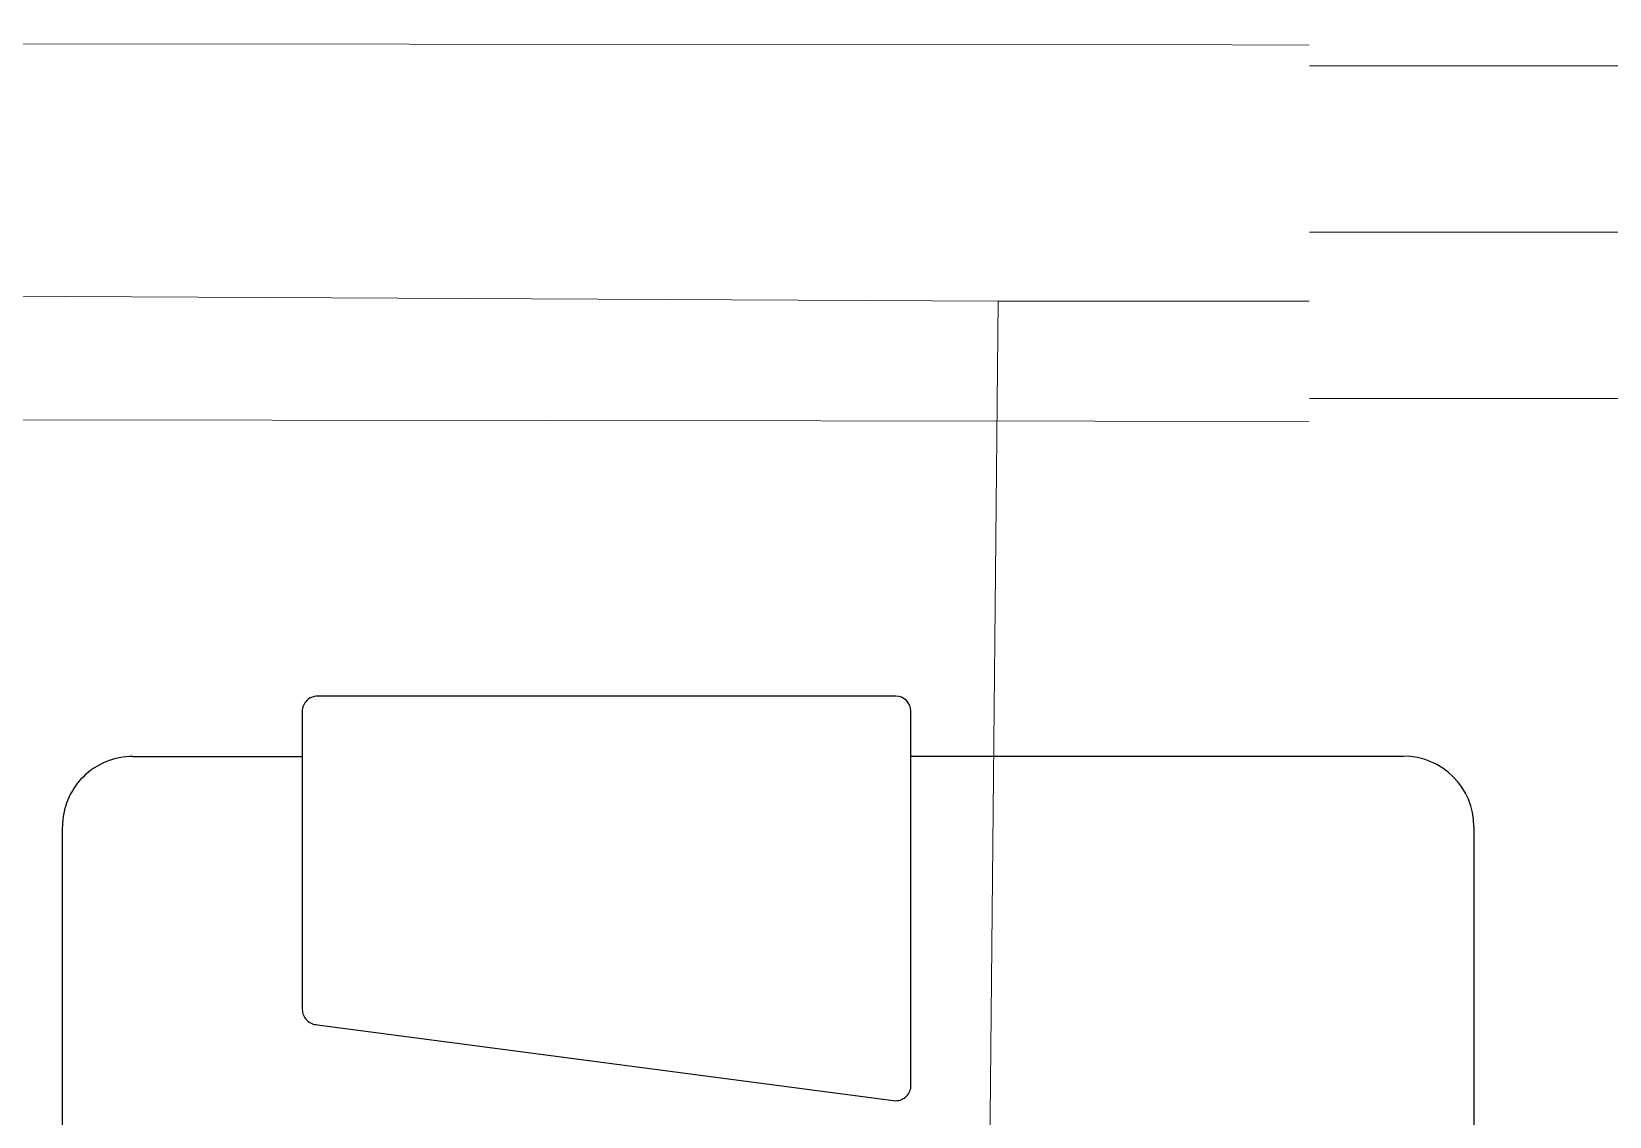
# Model space of a CAD drawing. Header units: inches. Extents: x 164.3 to 247.9, y 15.6 to 56.7.
# Drawn here: x 234.916 to 235.618, y 44.966 to 45.448 of the extents above; entities that cross this region are included whole.
import ezdxf

# ---------------------------------------------------------------- set-up
doc = ezdxf.new("R2010")
doc.units = ezdxf.units.IN
doc.header["$MEASUREMENT"] = 0
doc.set_wipeout_variables(frame=1)
doc.layers.get('0').update_dxf_attribs({"lineweight": 0})
for name, color, linetype, lineweight in [('WALL 1 100', 250, 'Continuous', 9), ('окно', 7, 'Continuous', 9), ('провода', 1, 'Continuous', 5)]:
    doc.layers.add(name, color=color, linetype=linetype, lineweight=lineweight)

# ---------------------------------------------------------------- blocks, each defined once
blk = doc.blocks.new('*U37')
blk.add_wipeout([(-69.25, 69.81), (69.25, 69.81), (69.25, -5), (-69.25, -5)]).dxf.layer = 'окно'
at = {"layer": 'окно'}
for p, q in [((-69.25, 64.81), (69.25, 64.81)), ((-69.25, 32.41), (69.25, 32.41)), ((-69.25, 0), (69.25, 0))]:
    blk.add_line(p, q, dxfattribs=at)

msp = doc.modelspace()

# ---------------------------------------------------------------- linework, layer by layer
at = {"color": 7, "linetype": 'ByBlock', "lineweight": -2}
for p, q in [((235.30076, 45.15264), (235.04359, 45.1526)), ((235.03683, 45.14583), (235.03684, 45.06509)), ((235.30754, 45.06513), (235.30752, 45.14588)), ((234.96152, 45.12583), (235.03683, 45.12584)), ((235.30753, 45.12589), (235.52652, 45.12593)), ((234.93035, 43.90165), (234.93014, 45.09443)), ((235.55792, 45.09454), (235.558, 44.6409)), ((235.03684, 45.06509), (235.03685, 45.01325)), ((235.30755, 44.97947), (235.30754, 45.06513)), ((235.04362, 45.00649), (235.30079, 44.9727))]:
    msp.add_line(p, q, dxfattribs=at)
for centre, radius, start, end in [((235.04359, 45.14583), 0.00677, 90.01034, 180.01034), ((235.30076, 45.14588), 0.00677, 0.01034, 90.01034), ((234.96153, 45.09444), 0.03139, 90.01034, 180.01034), ((235.52653, 45.09454), 0.03139, 0.01034, 90.01034), ((235.04361, 45.01325), 0.00676, 179.94683, 270.07386), ((235.30079, 44.97946), 0.00677, 270.01034, 0.01034)]:
    msp.add_arc(centre, radius, start, end, dxfattribs=at)
at = {"layer": 'WALL 1 100', "color": 0}
for points in [[(246.87089, 45.43322), (228.06356, 45.4482)], [(246.70001, 45.26151), (234.11126, 45.27649)]]:
    msp.add_lwpolyline(points, dxfattribs=at)
at = {"layer": 'провода', "color": 1}
for p, q in [((235.34633, 45.3283), (228.07187, 45.36417)), ((235.34183, 44.87376), (235.34633, 45.3283)), ((246.78876, 45.33059), (235.34633, 45.3283))]:
    msp.add_line(p, q, dxfattribs=at)

# ---------------------------------------------------------------- next in the draw order: block references
at = {"layer": 'провода', "color": 7, "linetype": 'ByBlock', "lineweight": 0, "xscale": -0.002281724290510919, "yscale": 0.002281724290510919, "zscale": 0.002281724290510919}
msp.add_blockref('*U37', (235.64275, 45.28503), dxfattribs=at)

doc.saveas('drawing.dxf')
